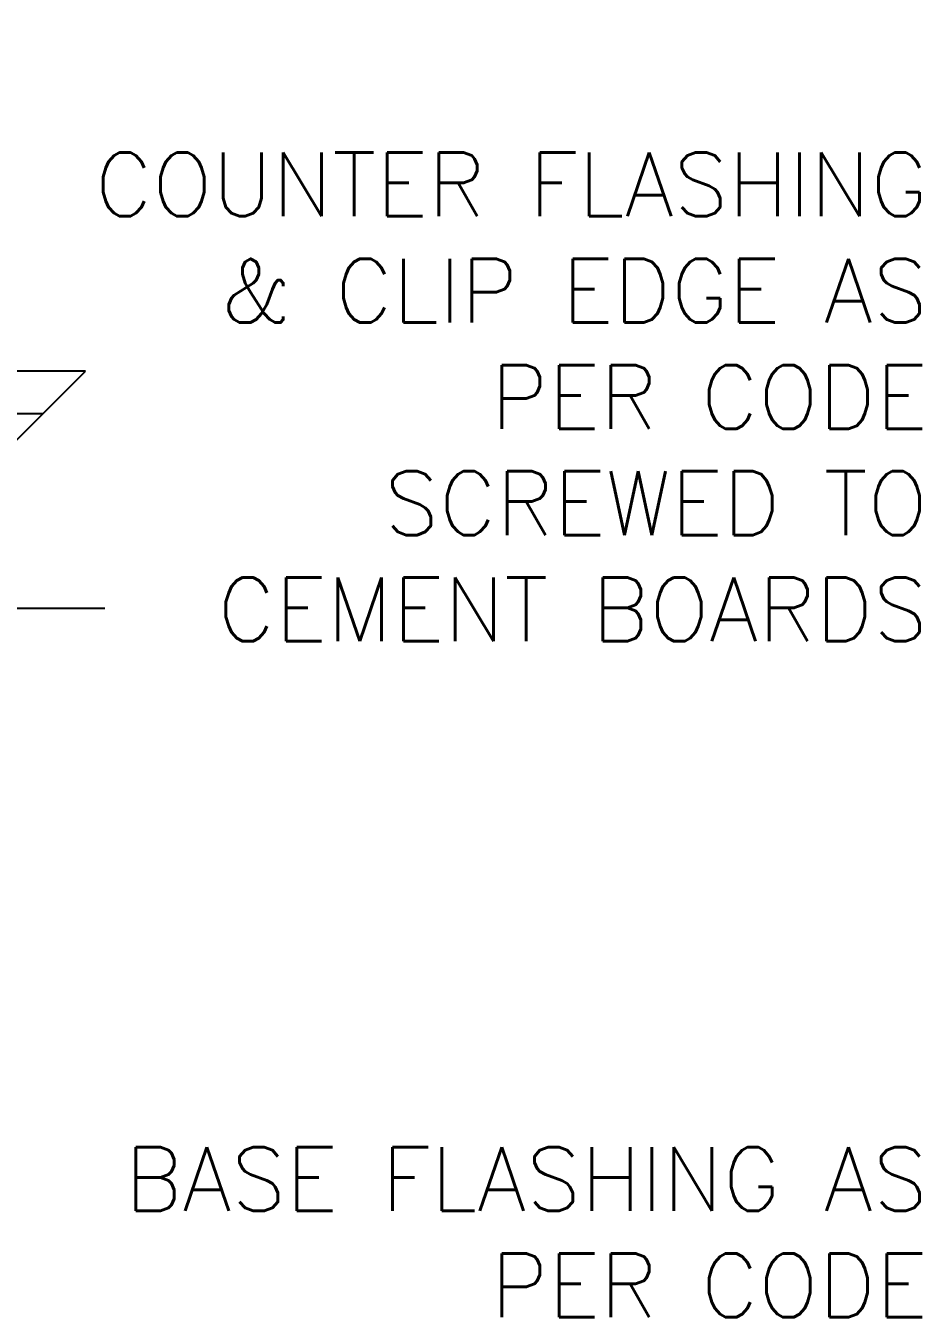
# Model space of a CAD drawing. Header units: inches. Extents: x -12.2 to 44, y 212.2 to 286.3.
# Drawn here: x 33.45 to 44, y 240.8 to 256 of the extents above; entities that cross this region are included whole.
import ezdxf

# ---------------------------------------------------------------- set-up
doc = ezdxf.new("R2010")
doc.units = ezdxf.units.IN
doc.header["$LTSCALE"] = 0.5
doc.header["$MEASUREMENT"] = 0
for name, color, linetype in [('HATCH', 12, 'Continuous'), ('LINE9', 9, 'Continuous'), ('TEXT', 4, 'Continuous')]:
    doc.layers.add(name, color=color, linetype=linetype)
doc.styles.add('DIM', font='romans.shx', dxfattribs={"width": 0.7})
doc.styles.get("Standard").update_dxf_attribs({"font": 'romans.shx'})
doc.dimstyles.new('ext', dxfattribs={"dimscale": 12, "dimtxt": 0.09375, "dimasz": 0.09375, "dimexe": 0.09375, "dimexo": 0.0625, "dimgap": 0.0625, "dimtad": 0, "dimjust": 1, "dimdec": 1, "dimzin": 3, "dimdsep": 46, "dimlunit": 4, "dimtxsty": 'DIM', "dimcen": 0.09, "dimdle": 0.09375, "dimclrt": 4, "dimadec": 0, "dimazin": 0, "dimtfac": 1, "dimtdec": 1, "dimtmove": 2, "dimatfit": 3, "dimfxl": 0, "dimfrac": 2, "dimtolj": 1, "dimtzin": 0, "dimarcsym": 0})

msp = doc.modelspace()

# ---------------------------------------------------------------- hatches: boundary and pattern name
at = {"layer": 'HATCH'}
h = msp.add_hatch(dxfattribs=at)
h.set_pattern_fill('AR-RROOF', color=256, style=0)
h.paths.add_polyline_path([(23.647, 255.997), (23.647, 248.146), (33.154, 248.146), (33.154, 250.931), (34.154, 251.931), (32.154, 251.931), (33.154, 252.931), (33.154, 255.997)])

# ---------------------------------------------------------------- linework, layer by layer
at = {"layer": 'LINE9'}
for p, q in [((34.154, 251.931), (32.154, 251.931)), ((33.154, 250.931), (34.154, 251.931))]:
    msp.add_line(p, q, dxfattribs=at)

# ---------------------------------------------------------------- texts
at = {"layer": 'TEXT', "char_height": 0.75, "width": 10.91456, "attachment_point": 6}
for s, insert in [('\\A1;COUNTER FLASHING & CLIP EDGE AS PER CODE\\PSCREWED TO CEMENT BOARDS ', (44.069, 251.629)), ('\\A1;BASE FLASHING AS PER CODE ', (44.069, 241.798))]:
    msp.add_mtext(s, dxfattribs=dict(at, insert=insert))

# ---------------------------------------------------------------- leaders
at = {"layer": 'TEXT'}
msp.add_leader([(24.372, 252.207), (31.682, 249.144), (34.383, 249.144)], dimstyle='ext', override={"dimgap": 0.0625, "dimtad": 0}, dxfattribs=at)

doc.saveas('drawing.dxf')
